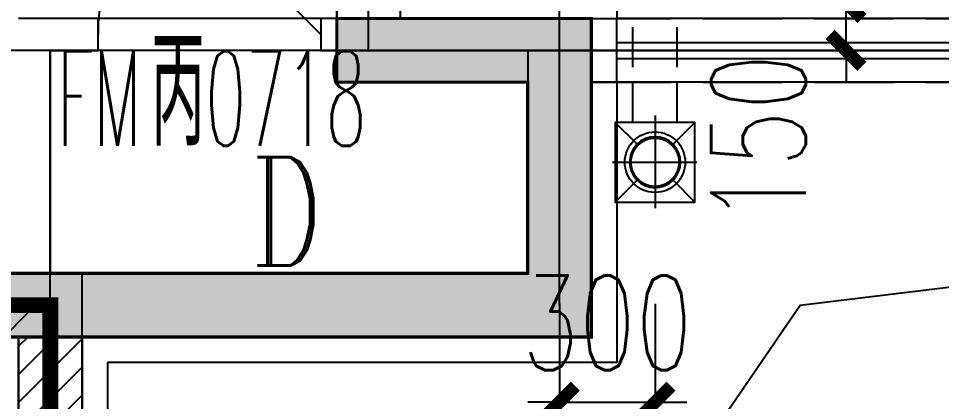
# Model space of a CAD drawing. Header units: millimetres. Extents: x 815519 to 890079, y 147095 to 251022.
# Drawn here: x 831619 to 834519, y 161893 to 163096 of the extents above; entities that cross this region are included whole.
import ezdxf

# ---------------------------------------------------------------- set-up
doc = ezdxf.new("R2010")
doc.units = ezdxf.units.MM
doc.header["$LTSCALE"] = 1000
for name, pattern in [('__DASH', [0.35, 0.25, -0.1]), ('DASH', [0.35, 0.25, -0.1]), ('DOTE', [61.467999999999996, 50.8, -5.08, 0.508, -5.08])]:
    doc.linetypes.add(name, pattern=pattern)
doc.layers.get('Defpoints').update_dxf_attribs({"color": 1})
for name, color, linetype in [('0-水标注', 1, 'Continuous'), ('000-深灰', 8, 'Continuous'), ('AXIS', 3, 'Continuous'), ('DOOR_FIRE', 4, 'Continuous'), ('DOOR_FIRE_TEXT', 7, 'Continuous'), ('E_OTHER', 3, 'Continuous'), ('HANDRAIL', 3, 'Continuous'), ('PC_预制外墙', 11, 'Continuous'), ('PC_预制外墙填充', 252, 'Continuous'), ('PUB_DIM', 3, 'Continuous'), ('PUB_HATCH', 8, 'Continuous'), ('PUB_TEXT', 7, 'Continuous'), ('SURFACE', 6, 'Continuous'), ('VPIPE-雨水', 4, 'DASH'), ('WALL', 2, 'Continuous'), ('屋面雨落', 3, 'Continuous'), ('总内隔墙', 30, 'Continuous'), ('梁虚线', 134, 'DASH'), ('漏空线', 5, 'Continuous'), ('看线', 163, 'Continuous'), ('砼墙', 3, 'Continuous'), ('面积框', 6, 'Continuous')]:
    doc.layers.add(name, color=color, linetype=linetype)
doc.layers.add('DOTE', color=1, linetype='DOTE', plot=False)
doc.styles.add('_TCH_DIM_T3', font='SIMPLEX.shx', dxfattribs={"width": 0.7, "bigfont": 'GBCBIG.shx'})
doc.styles.add('_TCH_LABEL', font='COMPLEX', dxfattribs={"bigfont": 'GBCBIG'})
doc.styles.add('_TCH_WINDOW', font='SIMPLEX', dxfattribs={"height": 3.5, "bigfont": 'GBCBIG'})
doc.dimstyles.new('_TCH_ARCH&&100', dxfattribs={"dimtxt": 297.5, "dimasz": 100, "dimexe": 250, "dimexo": 300, "dimgap": 100, "dimtad": 1, "dimdec": 0, "dimzin": 0, "dimdsep": 46, "dimtxsty": '_TCH_DIM_T3', "dimblk": 'ARCHTICK', "dimcen": 0.09, "dimclrt": 7, "dimazin": 2, "dimtfac": 1, "dimtdec": 0, "dimtix": 1, "dimtmove": 2, "dimatfit": 3, "dimfxl": 1, "dimtolj": 1, "dimtzin": 0, "dimarcsym": 0})

# ---------------------------------------------------------------- blocks, each defined once
blk = doc.blocks.new('$DorLib2D$00000114')
at = {"color": 0}
blk.add_line((0.4999999999999964, 3.6e-15), (-0.2071067811864751, 0.7071067811864857), dxfattribs=at)
blk.add_arc((0.5000000000013856, -1.1546e-12), 1.000000000001696, 135, 180, dxfattribs=at)
blk = doc.blocks.new('12#-3C左侧楼梯间')
at = {"layer": 'DOOR_FIRE'}
for p, q in [((334157.0002518482, 1244749.000000034, 300), (333457.0002518482, 1244749.000000039, 300)), ((334157.0002518475, 1244649.000000034, 300), (333457.0002518475, 1244649.000000039, 300))]:
    blk.add_line(p, q, dxfattribs=at)
at = {"layer": 'SURFACE'}
for p, q in [((335087.0002518669, 1244799.000000028), (335087.0002518669, 1244749.000000005)), ((335087.0002518669, 1244549.000000005), (335087.0002518669, 1243669.000000028)), ((335087.0002518669, 1243669.000000028), (333487.0002518669, 1243669.000000028))]:
    blk.add_line(p, q, dxfattribs=at)
at = {"layer": 'WALL'}
for p, q in [((334207.0002518947, 1244799), (334207.0002518696, 1244749.000000041)), ((334407.0002518702, 1244748.999999981), (334407.0002518913, 1244799)), ((333457.0002518241, 1244749.000000064), (333207.000251852, 1244749.000000041)), ((333457.0002518233, 1244649.000000074), (333457.0002518241, 1244749.000000064)), ((334207.0002518696, 1244749.000000041), (334157.0002519767, 1244749.000000064)), ((334157.0002519767, 1244749.000000064), (334157.000251976, 1244649.000000063)), ((335007.0002518463, 1244748.999999977), (334407.0002518702, 1244748.999999981)), ((335007.0002518463, 1244748.999999977), (335007.0002518463, 1243749.000000042)), ((333307.0002519226, 1244649.000000049), (333307.0002519226, 1243949.000000038)), ((333307.0002519226, 1244649.000000049), (333457.0002518233, 1244649.000000074)), ((334157.000251976, 1244649.000000063), (334307.0002518634, 1244649.000000033)), ((334807.0002518463, 1244648.999999979), (334307.0002518634, 1244649.000000033)), ((334807.0002518463, 1244648.999999979), (334807.0002518463, 1243949.00000004)), ((334807.0002518463, 1243949.00000004), (333307.0002519226, 1243949.000000038)), ((335007.0002518463, 1243749.000000042), (333207.0002518515, 1243749.000000026))]:
    blk.add_line(p, q, dxfattribs=at)
at = {"layer": 'DOOR_FIRE', "xscale": -700, "yscale": -700, "zscale": 100, "rotation": 179.9999999995877}
blk.add_blockref('$DorLib2D$00000114', (333807.0002518478, 1244699.000000036), dxfattribs=at)
at = {"layer": 'DOOR_FIRE_TEXT', "style": '_TCH_WINDOW'}
for s, height, width, p in [('丙', 337.5886524822695, 0.7, (333622.9896135468, 1244349.000000007)), ('FM', 297.5, 0.4941176470588236, (333328.9896135468, 1244349.000000009)), ('0718', 297.5, 0.4941176470588236, (333795.0108901425, 1244349.000000006))]:
    blk.add_text(s, height=height, rotation=359.9999999995877, dxfattribs=dict(at, width=width)).set_placement(p)
blk = doc.blocks.new('10#标准层轴网')
at = {"layer": 'AXIS'}
blk.add_line((-357233.1250399316, 354949.9996841941), (-354933.1250399316, 354949.9996841941), dxfattribs=at)
at = {"layer": 'DOTE'}
for p, q in [((-357233.0922990448, 354949.9996841941), (-357233.0922981913, 365950.0268346763)), ((-356633.0922990759, 354149.9996841938), (-356633.0922990759, 365949.9942540972)), ((-345833.0922989283, 354949.9996841941), (-360833.0922989285, 354949.9996841941)), ((-358233.0922989284, 342149.9996841938), (-358233.0913223955, 354949.9996841941)), ((-303473.0922989494, 354149.9996841936), (-370833.0922989011, 354149.9996841938))]:
    blk.add_line(p, q, dxfattribs=at)
blk = doc.blocks.new('3A户型-平面')
at = {"layer": 'SURFACE'}
blk.add_line((1071611.008061065, -1137300.999999999), (1071611.008061065, -1138341.000000074), dxfattribs=at)
at = {"layer": 'WALL'}
for p, q in [((1068831.008061079, -1137020.999999999), (1071531.008061289, -1137020.999999993)), ((1071531.008061277, -1137721.000000149), (1071531.008061289, -1137020.999999993)), ((1068831.008061058, -1137221.000000071), (1071331.008061285, -1137221.000000071)), ((1071331.008061285, -1137221.000000071), (1071331.008061281, -1137721.000000145))]:
    blk.add_line(p, q, dxfattribs=at)
blk = doc.blocks.new('10#楼-房间功能')
at = {"layer": 'PUB_TEXT', "style": '_TCH_LABEL', "width": 0.7058823529411765}
blk.add_text('D', height=340, dxfattribs=at).set_placement((-357602.2662133445, 414285.1999559309))
blk = doc.blocks.new('10#-剪力墙-初')
at = {"layer": 'PUB_HATCH'}
blk.add_hatch(color=256, dxfattribs=at).paths.add_polyline_path([(662712.9095045128, -141000.9225173861), (662712.9095045128, -141600.9225173861), (658412.9095044532, -141600.9225173861), (658412.9095045128, -141800.9225173743), (662912.9095045128, -141800.9225173861), (662912.9095045128, -140800.9225173861), (662112.9095045128, -140800.9225173861), (662112.9095045128, -141000.9225173861)])
at = {"layer": '砼墙', "color": 5, "ltscale": 0.9999999776482582, "const_width": 10}
blk.add_lwpolyline([(662712.9095045128, -141000.9225173861), (662712.9095045128, -141600.9225173861), (659312.9095045296, -141600.9225173861), (659312.9095045032, -141600.9225173861), (658412.9095044532, -141600.9225173861), (658412.9095045128, -141800.9225173743), (658512.9095045128, -141800.9225173743), (658512.9095044914, -141800.9225173859), (662912.9095045128, -141800.9225173861), (662912.9095045128, -140800.9225173861), (662112.9095045128, -140800.9225173861), (662112.9095045128, -141000.9225173861)], close=True, dxfattribs=at)
blk = doc.blocks.new('_ArchTick')
at = {"color": 0, "linetype": 'ByBlock', "const_width": 0.4}
blk.add_lwpolyline([(-0.5, -0.5), (0.5, 0.5)], dxfattribs=at)
blk = doc.blocks.new('*D941')
at = {"layer": 'Defpoints', "color": 0, "transparency": 16777216}
for p in [(-230030.0421502006, 547000.0185272516), (-228530.0421504797, 546999.9980641335), (-230030.0564742263, 545950.0300379104)]:
    blk.add_point(p, dxfattribs=at)
at = {"layer": 'PUB_DIM', "color": 0, "lineweight": -2, "transparency": 16777216}
for p, q in [((-229730.0421502285, 547000.014434628), (-228280.042150503, 546999.9946536137)), ((-228530.0564745054, 545950.0095747923), (-228530.0421504797, 546999.9980641335)), ((-229730.0564742542, 545950.0259452868), (-228280.0564745287, 545950.0061642725))]:
    blk.add_line(p, q, dxfattribs=at)
at = {"layer": 'PUB_DIM', "color": 0, "lineweight": -2, "transparency": 16777216, "xscale": 100, "yscale": 100, "zscale": 100}
for p, rotation in [((-228530.0421504797, 546999.9980641335), 89.9992183664607), ((-228530.0564745054, 545950.0095747923), 269.9992183664607)]:
    blk.add_blockref('_ArchTick', p, dxfattribs=dict(at, rotation=rotation))
at = {"layer": 'PUB_DIM', "color": 7, "transparency": 16777216, "insert": (-228778.7993124695, 546475.00721293), "char_height": 297.5, "attachment_point": 5, "rotation": 89.9992183664607, "style": '_TCH_DIM_T3'}
blk.add_mtext('\\A1;1050', dxfattribs=at)
blk = doc.blocks.new('*D942')
at = {"layer": 'Defpoints', "color": 0, "transparency": 16777216}
for p in [(-230030.0564742263, 545950.0300379106), (-228530.0564745054, 545950.0095747923), (-230030.0585205242, 545800.0310613111)]:
    blk.add_point(p, dxfattribs=at)
at = {"layer": 'PUB_DIM', "color": 0, "lineweight": -2, "transparency": 16777216}
for p, q in [((-228530.0564745054, 545950.0095747923), (-228530.0551102975, 546050.009574783)), ((-229730.0564742542, 545950.0259452868), (-228280.0564745287, 545950.0061642727)), ((-228530.0585208033, 545800.0105981929), (-228530.0564745054, 545950.0095747923)), ((-229730.0585205521, 545800.0269686874), (-228280.0585208265, 545800.0071876732)), ((-228530.0585208033, 545800.0105981929), (-228530.0598850111, 545700.0105982021))]:
    blk.add_line(p, q, dxfattribs=at)
at = {"layer": 'PUB_DIM', "color": 0, "lineweight": -2, "transparency": 16777216, "xscale": 100, "yscale": 100, "zscale": 100}
for p, rotation in [((-228530.0564745054, 545950.0095747923), 269.9992183664615), ((-228530.0585208033, 545800.0105981929), 89.99921836646155)]:
    blk.add_blockref('_ArchTick', p, dxfattribs=dict(at, rotation=rotation))
at = {"layer": 'PUB_DIM', "color": 7, "transparency": 16777216, "insert": (-228805.0623064546, 545522.5143497903), "char_height": 297.5, "attachment_point": 5, "rotation": 89.99921836646155, "style": '_TCH_DIM_T3'}
blk.add_mtext('\\A1;150', dxfattribs=at)
blk = doc.blocks.new('10#-标准层-装备式')
at = {"layer": 'PC_预制外墙填充'}
h = blk.add_hatch(dxfattribs=at)
h.set_pattern_fill('ANSI31', color=256, scale=500, style=0)
h.set_pattern_definition([(45, (-572752.7106623393, 434421.0805981586), (-44.19417382415921, 44.19417382415922), [])])
h.paths.add_polyline_path([(198313.4987755634, 538999.9998295504), (198513.4987755648, 538999.9998295504), (198513.4987755648, 539599.9996834855), (198313.4987755634, 539599.9996834855)])
h.paths.add_polyline_path([(195313.4987755633, 538999.9998295639), (195113.4987755634, 538999.9998295639), (195113.4987755634, 539599.9998295557), (195313.4987755633, 539599.9998295557)])
h.paths.add_polyline_path([(188313.4987755192, 536999.9996834683), (188113.4987755192, 536999.9996834683), (188113.4987755192, 536399.9996834683), (188313.4987755192, 536399.9996834683)])
h.paths.add_polyline_path([(183313.4987753995, 536399.9996834683), (183113.4987754114, 536399.9996834683), (183113.4987754114, 536999.9996834524), (183313.4987753995, 536999.9996834524)])
h.paths.add_polyline_path([(181513.4987757184, 536399.9996834846), (181513.4987759, 536999.9996834846)])
h.paths.add_polyline_path([(181713.4987757184, 536999.9996834846), (181513.4987757184, 536999.9996834846), (181513.4987757184, 536399.9996834846), (181713.4987757184, 536399.9996834846)])
h.paths.add_polyline_path([(176713.4987755987, 536399.9996834846), (176513.4987756106, 536399.9996834846), (176513.4987756106, 536999.9996834683), (176713.4987755987, 536999.9996834683)])
h.paths.add_polyline_path([(169313.4987755985, 537999.9996834883), (169513.4987755565, 537999.9996834883), (169513.4987755565, 538799.9996834818), (169313.4987755985, 538799.9996834818)])
h.paths.add_polyline_path([(165813.4987755605, 537999.9996834813), (166013.4987755504, 537999.9996834813), (166013.4987755504, 538799.9996834855), (165813.4987755605, 538799.9996834855)])
h.paths.add_polyline_path([(166513.4987755504, 547199.9996834855), (165813.4987755617, 547199.9996834855), (165813.4987755617, 547399.9996834766), (166513.4987755504, 547399.9996834766)])
h.paths.add_polyline_path([(185513.4987751219, 543699.9996834366), (185713.4987760029, 543699.9996834366), (185713.4987760029, 542999.9996834822), (185513.4987751219, 542999.9996834822)])
h.paths.add_polyline_path([(179313.4987760024, 542999.9996835302), (179113.4987759528, 542999.9996835302), (179113.4987759528, 543699.9996834527), (179313.4987760024, 543699.9996834527)])
h.paths.add_polyline_path([(198313.4807291062, 542999.999980162), (198513.4987755603, 542999.999980162), (198513.4987755603, 541499.9998465363), (198313.4807291062, 541499.9998465363)])
h.paths.add_polyline_path([(197613.4987755782, 538999.9998295639), (197613.4987755783, 538799.9998295876), (198513.4987755748, 538799.9998295876), (198513.4987755748, 538999.9998295639)])
h.paths.add_polyline_path([(196113.4987755783, 538799.9998295876), (196113.4987755783, 538999.9998295639), (195113.4987755634, 538999.9998295639), (195113.4987755634, 538799.9998295876)])
h.paths.add_polyline_path([(194813.4987755721, 550499.9998923874), (194813.4987755721, 550699.9997692888), (194163.4987755817, 550699.9998064704), (194163.4987755817, 550499.9999295688)])
h.paths.add_polyline_path([(193013.4987755716, 550699.9996903334), (193013.4987755717, 550499.9996903159), (193763.4987755654, 550499.9996834773), (193763.4987755654, 550699.9996834948)])
h.paths.add_polyline_path([(191513.4987755716, 550499.9997039932), (191513.4987755715, 550699.9997040106), (191013.4987755624, 550699.9997085697), (191013.4987755624, 550499.9997085523)])
h.paths.add_polyline_path([(187013.5079435192, 552800.2864433053), (187013.5079435192, 552599.999683486), (187913.5161349257, 552599.999683486), (187913.5161349257, 552800.2864433053)])
h.paths.add_polyline_path([(185713.4997521129, 549799.9999384136), (185913.4997521129, 549799.9999384136), (185913.4997521129, 549899.9996834941), (185713.4997521129, 549899.9996834941)])
h.paths.add_polyline_path([(185913.4997521129, 547999.9999384407), (185713.4997521129, 547999.9999384407), (185713.4997521129, 547699.9996834855), (185913.4997521129, 547699.9996834855)])
h.paths.add_polyline_path([(187213.4987752205, 544399.9996834575), (187413.4987751879, 544399.9996834574), (187413.4987749135, 544899.9996834792), (187213.4987749461, 544899.9996834794)])
h.paths.add_polyline_path([(187413.498775518, 543798.4192781112), (187213.4987755506, 543798.419278111), (187213.4987756046, 543699.999683486), (187413.4987755721, 543699.999683486)])
h.paths.add_polyline_path([(186313.4993432485, 542799.9996834834), (186313.4993432485, 542999.9996834832), (185713.4987750918, 542999.9996834804), (185713.4987750916, 542799.9996834808)])
h.paths.add_polyline_path([(186913.499343339, 542999.999683486), (186913.4993433389, 542799.9996834861), (187013.4987754113, 542799.9996834864), (187013.4987754115, 542999.9996834864)])
h.paths.add_polyline_path([(183413.4987755561, 543499.999683463), (183413.4987755561, 543699.9996834378), (183213.4997521134, 543699.9996834378), (183213.4997521124, 543499.9996834631)])
h.paths.add_polyline_path([(184613.4987756396, 543699.999683437), (184613.4987756397, 543499.9996834624), (185513.4987751209, 543499.999683462), (185513.4987751219, 543699.9996834366)])
h.paths.add_polyline_path([(181413.4987756971, 543699.999683438), (181413.4987756971, 543499.9996834636), (181613.4997521134, 543499.9996834636), (181613.4997521124, 543699.999683438)])
h.paths.add_polyline_path([(180213.4987754992, 543499.9996834636), (180213.4987754992, 543699.9996834381), (179313.4987760029, 543699.999683438), (179313.4987760038, 543499.9996834636)])
h.paths.add_polyline_path([(178513.4987755078, 542999.999683484), (178513.4987755078, 542799.9996834839), (179113.4987760327, 542799.9996834822), (179113.4987760327, 542999.9996834822)])
h.paths.add_polyline_path([(177913.4982077894, 542799.9996834857), (177913.4982077894, 542999.9996834857), (177813.4989176908, 542999.999683486), (177813.4989176908, 542799.999683486)])
h.paths.add_polyline_path([(177413.498776212, 544399.9996833818), (177613.4987761794, 544399.9996833818), (177613.4987761794, 544899.9996834818), (177413.498776212, 544899.9996834818)])
h.paths.add_polyline_path([(177613.4987761794, 543799.9996833818), (177413.498776212, 543799.9996833818), (177413.498776212, 543699.999683438), (177613.4987761794, 543699.999683438)])
h.paths.add_polyline_path([(178413.4997521129, 549800.0160704154), (178613.4997521129, 549800.0160704153), (178613.4997521129, 549899.999683475), (178413.4997521129, 549899.999683475)])
h.paths.add_polyline_path([(178613.4687632056, 547799.9996737911), (178413.4687632055, 547799.9996737911), (178413.4997521129, 547699.9996834855), (178613.4997521129, 547699.9996834855)])
h.paths.add_polyline_path([(177313.4992638057, 552599.9996834858), (177313.4992638057, 552799.9996827279), (176413.4997520477, 552799.9996827279), (176413.4997520477, 552599.999683486)])
h.paths.add_polyline_path([(172713.4990594768, 550899.9996834855), (172713.4990594769, 550699.9996834854), (173613.4987755455, 550699.9996834855), (173613.4987755455, 550899.9996834855)])
h.paths.add_polyline_path([(172063.4987755445, 550699.9996834855), (172063.4987755445, 550899.9996834855), (171863.4987755504, 550899.9996834855), (171863.4987755504, 550699.9996834855)])
h.paths.add_polyline_path([(170763.4990594634, 550599.9996834854), (170763.4990594634, 550399.9996834679), (171213.4987755504, 550399.9996834669), (171213.4987755504, 550599.9996834843)])
h.paths.add_polyline_path([(168863.4987755771, 550599.99968349), (168863.4987755771, 550399.9996834726), (170163.4987755477, 550399.9996834694), (170163.4987755477, 550599.9996834869)])
h.paths.add_polyline_path([(167363.4987755771, 550399.9996834764), (167363.4987755771, 550599.9996834939), (167163.4987755504, 550599.9996834943), (167163.4987755504, 550399.9996834769)])
h.paths.add_polyline_path([(165813.498959765, 546999.9996833504), (166013.4989597664, 546999.9996833504), (166013.4987755624, 547199.9996833528), (165813.498775561, 547199.9996833528)])
h.paths.add_polyline_path([(166013.4996044814, 545499.9996833509), (165813.4996044799, 545499.9996833509), (165813.5010781117, 544699.9996827209), (166013.5010781131, 544699.9996827209)])
h.paths.add_polyline_path([(165813.498775566, 544349.9996834801), (166013.4987755605, 544349.9996834801), (166013.4987755602, 544500.0938752062), (165813.4987755658, 544500.0938752034)])
h.paths.add_polyline_path([(166013.4987755614, 543749.9996834887), (165813.498775567, 543749.9996834887), (165813.4987755686, 542800.0037118044), (166013.498775563, 542800.0037118072)])
h.paths.add_polyline_path([(168513.4987755498, 538199.9996834827), (168513.4987755498, 537999.9996834883), (169313.4987755985, 537999.9996834883), (169313.4987755985, 538199.9996834827)])
h.paths.add_polyline_path([(166713.4987755498, 537999.9996834883), (166713.4987755498, 538199.9996834827), (166013.4987755605, 538199.9996834827), (166013.4987755605, 537999.9996834883)])
h.paths.add_polyline_path([(172213.4987755566, 538999.9996834865), (172213.4987755566, 538799.9996834841), (172413.4987755504, 538799.9996834846), (172413.4987755504, 538999.9996834869)])
h.paths.add_polyline_path([(170213.498775547, 538799.9996834798), (170213.498775547, 538999.9996834821), (170013.4987755504, 538999.9996834818), (170013.4987755504, 538799.9996834794)])
h.paths.add_polyline_path([(175813.4987754163, 537199.9996830837), (175813.4987754163, 536999.999683824), (176013.4997520881, 536999.9996838557), (176013.4997521377, 537199.9996831153)])
h.paths.add_polyline_path([(173813.4987754163, 536999.9996835075), (173813.4987754163, 537199.999682767), (173613.4997521377, 537199.9996827353), (173613.4997520881, 536999.9996834757)])
h.paths.add_polyline_path([(177513.4990377458, 536199.9996835277), (177513.4990377458, 536399.9996835279), (176513.4987757067, 536399.9996835388), (176513.498775486, 536199.9996835386)])
h.paths.add_polyline_path([(181163.4987757884, 536399.9996834883), (181163.4987757884, 536199.9996834879), (181713.4987765235, 536199.999683482), (181713.4987767442, 536399.9996834822)])
h.paths.add_polyline_path([(179663.4987757884, 536199.9996835043), (179663.4987757884, 536399.9996835046), (179013.4987756548, 536399.9996835117), (179013.4987756548, 536199.9996835114)])
h.paths.add_polyline_path([(183663.4987753505, 536199.9996835166), (183663.4987753505, 536399.9996835167), (183113.4987755076, 536399.9996835227), (183113.4987752868, 536199.9996835225)])
h.paths.add_polyline_path([(187313.4987754173, 536399.999683477), (187313.4987754173, 536199.9996834768), (188313.4987763243, 536199.9996834659), (188313.498776545, 536399.9996834662)])
h.paths.add_polyline_path([(185813.4987755291, 536199.999683493), (185813.498775529, 536399.9996834933), (185163.4987753504, 536399.9996835004), (185163.4987753505, 536199.9996835)])
h.paths.add_polyline_path([(191013.4987754886, 537199.9996831157), (191013.4987754886, 536999.9996838561), (191213.4987755752, 536999.9996838561), (191213.4987755256, 537199.9996831157)])
h.paths.add_polyline_path([(189013.4987754881, 536999.9996838561), (189013.4987754881, 537199.9996831156), (188813.4987755256, 537199.9996831157), (188813.4987755752, 536999.9996838561)])
h.paths.add_polyline_path([(194413.4987755761, 539799.9998173835), (194413.4987755761, 539599.9998173811), (194613.4997521128, 539599.9998295536), (194613.499752113, 539799.999829556)])
h.paths.add_polyline_path([(192413.3374468364, 539599.999695647), (192413.3374468364, 539799.9996956495), (192213.499752113, 539799.9996834869), (192213.4997521128, 539599.9996834846)])
h.paths.add_polyline_path([(197613.4987755745, 545899.99998825), (197413.4987755728, 545899.9999882501), (197413.4987755794, 544999.9999510344), (197613.498775581, 544999.9999510344)])
h.paths.add_polyline_path([(197413.4987755681, 546549.9999882501), (197613.4987755698, 546549.9999882501), (197613.4987755643, 547299.9996834855), (197413.4987755626, 547299.9996834855)])
at = {"layer": 'PC_预制外墙'}
blk.add_lwpolyline([(177413.498776212, 544399.9996833818), (177413.498776212, 544899.9996834818), (177613.4987761794, 544899.9996834818), (177613.4987761794, 544399.9996833818)], close=True, dxfattribs=at)
blk = doc.blocks.new('YSG')
at = {"layer": 'E_OTHER', "color": 1, "linetype": 'DASH', "ltscale": 0.5}
for p, q in [((704625.6549780599, 382395.6506870888), (704625.654976351, 382720.6504587721)), ((704765.6549784057, 382395.6506878074), (704765.6549801144, 382720.6504587721))]:
    blk.add_line(p, q, dxfattribs=at)
at = {"layer": '屋面雨落', "ltscale": 0.5}
for points in [[(704639.0864561175, 382215.3638096146), (704570.6549990207, 382146.9323518315), (704820.6549989192, 382146.9323531148), (704752.2235411203, 382215.3638101948, 0.4142135623031749), (704752.2235405401, 382328.5008951715), (704820.6549976359, 382396.9323529537), (704570.6549963236, 382396.9323520531), (704639.0864553035, 382328.5008943576, 0.4142135610958464), (704639.0864561175, 382215.3638096146, 2.414213545257062)], [(704752.2235414602, 382215.3638116253), (704820.6549992424, 382146.9323545286), (704820.654997959, 382396.9323544271), (704752.2235408791, 382328.5008966281, 0.4142135623031749), (704639.0864559032, 382328.5008960479), (704570.6549981202, 382396.9323531437), (704570.6549990207, 382146.9323518315), (704639.0864567172, 382215.3638108113, 0.4142135610958464), (704752.2235414602, 382215.3638116253, 2.414213545257062)]]:
    blk.add_lwpolyline(points, format="xyb", dxfattribs=at)
blk = doc.blocks.new('圆雨水管')
at = {"layer": '0-水标注'}
for p, q in [((330478.5278107712, -524560.5906376597), (330478.5278107712, -524825.5887436732)), ((330625.5639437728, -524694.6152974787), (330334.055010101, -524694.6152974787))]:
    blk.add_line(p, q, dxfattribs=at)
at = {"layer": '0-水标注', "color": 6, "const_width": 5}
blk.add_lwpolyline([(330553.5278107712, -524694.6152974787, 1), (330403.5278107712, -524694.6152974787, 1), (330553.5278107712, -524694.6152974787, 1)], format="xyb", dxfattribs=at)
at = {"layer": '0-水标注', "color": 6}
blk.add_circle((330478.5278107712, -524694.6152974787), 95, dxfattribs=at)
blk = doc.blocks.new('10#楼-外廊雨水')
at = {"layer": 'VPIPE-雨水', "rotation": 90}
blk.add_blockref('圆雨水管', (-753824.7962643655, 86170.27115122194, -400), dxfattribs=at)
at = {"layer": '漏空线'}
blk.add_blockref('YSG', (-933825.8359643151, 34376.86660941073, -400), dxfattribs=at)
blk = doc.blocks.new('DAAB')
at = {"layer": '梁虚线', "ltscale": 0.9999999776482582}
for p, q in [((225117.7311016549, -670515.5985771678), (225117.7311016549, -669215.5985771678)), ((225317.7311016549, -670515.5985771678), (225317.7311016549, -669215.5985771678)), ((225917.7311016549, -670515.5985771678), (232417.7311016552, -670515.5985771678)), ((225917.7311016549, -670715.5985771678), (232417.7311016552, -670715.5985771678)), ((224117.7311016549, -672715.5985466503), (224117.7311016549, -671515.5985771678)), ((224317.7311016549, -672715.5985466503), (224317.7311016549, -671515.5985771678))]:
    blk.add_line(p, q, dxfattribs=at)
for points in [[(225117.7311016549, -670515.5985771678), (225917.7311016549, -670515.5985771678)], [(225117.7311016549, -670715.5985771678), (225117.7311016549, -670515.5985771678)], [(225917.7311016549, -671515.5985771678), (225917.7311016549, -670515.5985771678)], [(225117.7311016549, -670715.5985771678), (225717.7311016549, -670715.5985771678)], [(225717.7311016549, -671315.5985771678), (225717.7311016549, -670715.5985771678)], [(225717.7311016549, -671315.5985771678), (222317.7311016717, -671315.5985771678), (222317.7311016454, -671315.5985771678), (221417.7311015953, -671315.5985771678), (221417.7311016549, -671515.598577156), (221517.7311016549, -671515.598577156), (221517.7311016335, -671515.5985771676), (225917.7311016549, -671515.5985771678)]]:
    blk.add_lwpolyline(points, dxfattribs=at)
blk.add_lwpolyline([(233917.7311016552, -672715.5985466503), (233917.7311016552, -671515.5985771678), (232417.7311016552, -671515.5985771678), (232417.7311016552, -670715.5985771678), (225917.7311016549, -670715.5985771678), (225917.7311016549, -671515.5985771678), (224317.7311016549, -671515.5985771678), (224317.7311016549, -672715.5985466503), (233917.7311016552, -672715.5985466503)], close=True, dxfattribs=at)
blk = doc.blocks.new('*D960')
at = {"layer": 'Defpoints', "color": 0, "transparency": 16777216}
for p in [(833319.4574744686, 162499.7284843778), (833619.2777321601, 162499.7284843779), (833619.2777321601, 161891.0755300023)]:
    blk.add_point(p, dxfattribs=at)
at = {"layer": 'PUB_DIM', "color": 0, "lineweight": -2, "transparency": 16777216}
for p, q in [((833319.4574744686, 162199.7284843778), (833319.4574744686, 161641.0755300023)), ((833619.2777321601, 162199.7284843779), (833619.2777321601, 161641.0755300023)), ((833319.4574744686, 161891.0755300023), (833219.4574744686, 161891.0755300023)), ((833319.4574744686, 161891.0755300023), (833619.2777321601, 161891.0755300023)), ((833619.2777321601, 161891.0755300023), (833719.2777321601, 161891.0755300023))]:
    blk.add_line(p, q, dxfattribs=at)
at = {"layer": 'PUB_DIM', "color": 0, "lineweight": -2, "transparency": 16777216, "xscale": 100, "yscale": 100, "zscale": 100}
blk.add_blockref('_ArchTick', (833319.4574744686, 161891.0755300023), dxfattribs=at)
at = {"layer": 'PUB_DIM', "color": 0, "lineweight": -2, "transparency": 16777216, "xscale": 100, "yscale": 100, "zscale": 100, "rotation": 180}
blk.add_blockref('_ArchTick', (833619.2777321601, 161891.0755300023), dxfattribs=at)
at = {"layer": 'PUB_DIM', "color": 7, "transparency": 16777216, "insert": (833469.3676033143, 162139.8255300023), "char_height": 297.5, "attachment_point": 5, "style": '_TCH_DIM_T3'}
blk.add_mtext('\\A1;300', dxfattribs=at)
blk = doc.blocks.new('10#-尺寸标注-1')
at = {"layer": 'PUB_DIM'}
dim = blk.add_aligned_dim(p1=(-230030.0564742263, 545950.0300379104), p2=(-230030.0421502006, 547000.0185272516), distance=-1499.999999860474, dimstyle='_TCH_ARCH&&100', dxfattribs=at)
dim.commit()
dim.dimension.update_dxf_attribs({"geometry": '*D941', "text_midpoint": (-228778.7993124695, 546475.00721293)})
dim = blk.add_linear_dim(base=(-228530.0564745054, 545950.0095747923), p1=(-230030.0585205242, 545800.031061311), p2=(-230030.0564742263, 545950.0300379104), angle=89.99921836643932, dimstyle='_TCH_ARCH&&100', dxfattribs=at)
dim.commit()
dim.dimension.update_dxf_attribs({"geometry": '*D942', "text_midpoint": (-228805.0623064546, 545522.5143497903), "dimtype": 129})

msp = doc.modelspace()

# ---------------------------------------------------------------- hatches: boundary and pattern name
h = msp.add_hatch()
h.set_pattern_fill('ANSI31', color=1, scale=100)
h.set_pattern_definition([(45, (0, -6.671762093901634e-07), (-224.5064030267288, 224.5064030267288), [])])
edge = h.paths.add_edge_path()
edge.add_line((827319.4569863365, 162095.4020065811), (827319.4579628956, 154395.4020065624))
edge.add_line((827319.4579628956, 154395.4020065624), (830119.4574746591, 152795.4020065827))
edge.add_line((830119.4574746591, 152795.4020065827), (830119.4574746591, 153495.4020065811))
edge.add_line((830119.4574746591, 153495.4020065811), (830719.4574746429, 153495.4020058085))
edge.add_line((830719.4574746429, 153495.4020058085), (830719.4574746429, 153495.4020066115))
edge.add_line((830719.4574746429, 153495.4020066115), (835819.4574746161, 153495.4020065784))
edge.add_line((835819.4574746161, 153495.4020065784), (835819.4574746161, 154295.4020062186))
edge.add_line((835819.4574746161, 154295.4020062186), (836619.4574746166, 154295.4020069467))
edge.add_line((836619.4574746166, 154295.4020069467), (836619.4574746157, 160795.4020065678))
edge.add_line((836619.4574746157, 160795.4020065678), (833419.4574741424, 160795.4020065689))
edge.add_line((833419.4574741424, 160795.4020065689), (833419.4574741435, 160195.4020066608))
edge.add_line((833419.4574741435, 160195.4020066608), (833319.4574750792, 160195.4020066598))
edge.add_line((833319.4574750792, 160195.4020066598), (833319.4574750783, 160095.4020105441))
edge.add_line((833319.4574750783, 160095.4020105441), (831719.5283383364, 160095.4020021713))
edge.add_line((831719.5283383364, 160095.4020021713), (831719.3882740517, 162195.3922391544))
edge.add_line((831719.3882740517, 162195.3922391544), (827419.3211631824, 162195.4117663765))

# ---------------------------------------------------------------- linework, layer by layer
at = {"color": 1, "linetype": '__DASH', "const_width": 50}
msp.add_lwpolyline([(827319.4569863365, 162095.4020065811), (827319.4579628956, 154395.4020065624), (830119.4574746591, 152795.4020065827), (830119.4574746591, 153495.4020065811), (830719.4574746429, 153495.4020058085), (830719.4574746429, 153495.4020066115), (835819.4574746161, 153495.4020065784), (835819.4574746161, 154295.4020062186), (836619.4574746166, 154295.4020069467), (836619.4574746157, 160795.4020065678), (833419.4574741424, 160795.4020065689), (833419.4574741435, 160195.4020066608), (833319.4574750792, 160195.4020066598), (833319.4574750783, 160095.4020105441), (831719.5283383364, 160095.4020021713), (831719.3882740517, 162195.3922391544), (827419.3211631824, 162195.4117663765)], dxfattribs=at)
at = {"layer": '000-深灰'}
msp.add_lwpolyline([(833239.4592738729, 160975.4020072505), (834075.4586990469, 162195.4020072497), (839839.4582971213, 162895.4020103389)], dxfattribs=at)
at = {"layer": 'HANDRAIL', "color": 33}
for p, q in [((839839.4564978513, 163095.4020072456), (833499.4546985036, 163095.4020072483)), ((833499.4546985035, 162895.4020072483), (833499.4546985036, 163095.4020072483)), ((839839.4564978513, 162895.4020072456), (833499.4546985035, 162895.4020072483))]:
    msp.add_line(p, q, dxfattribs=at)
at = {"layer": 'HANDRAIL'}
for p, q in [((833499.4546985035, 163020.4020072136), (839839.4564978513, 163020.4020072136)), ((833499.4546985035, 162970.4020072134), (839839.4564978513, 162970.4020072134))]:
    msp.add_line(p, q, dxfattribs=at)

# ---------------------------------------------------------------- block references
for name, p in [('10#-剪力墙-初', (170506.5489466533, 303896.3245239267)), ('DAAB', (607501.8763704872, 833611.0005851048)), ('3A户型-平面', (-239711.5505864501, 1299316.402007248))]:
    msp.add_blockref(name, p)
at = {"layer": '总内隔墙', "color": 0}
msp.add_blockref('10#-标准层-装备式', (654205.9586990466, -382804.5976762033), dxfattribs=at)
at = {"layer": '看线'}
for name, p in [('10#标准层轴网', (1189952.549773545, -191954.597676944)), ('12#-3C左侧楼梯间', (498412.4544466366, -1081653.581605805)), ('10#楼-房间功能', (1189952.549773545, -251965.597676944))]:
    msp.add_blockref(name, p, dxfattribs=at)
at = {"layer": '面积框'}
for name, p in [('10#-尺寸标注-1', (1062749.458699047, -382804.597676945)), ('10#楼-外廊雨水', (1062749.458699047, -254004.597676945))]:
    msp.add_blockref(name, p, dxfattribs=at)

# ---------------------------------------------------------------- dimensions: what is measured, and where the dimension line sits
at = {"layer": 'PUB_DIM'}
dim = msp.add_aligned_dim(p1=(833319.4574744686, 162499.7284843778), p2=(833619.2777321601, 162499.7284843779), distance=-608.6529543756042, dimstyle='_TCH_ARCH&&100', dxfattribs=at)
dim.commit()
dim.dimension.update_dxf_attribs({"geometry": '*D960', "text_midpoint": (833469.3676033143, 162139.8255300023)})

doc.saveas('drawing.dxf')
